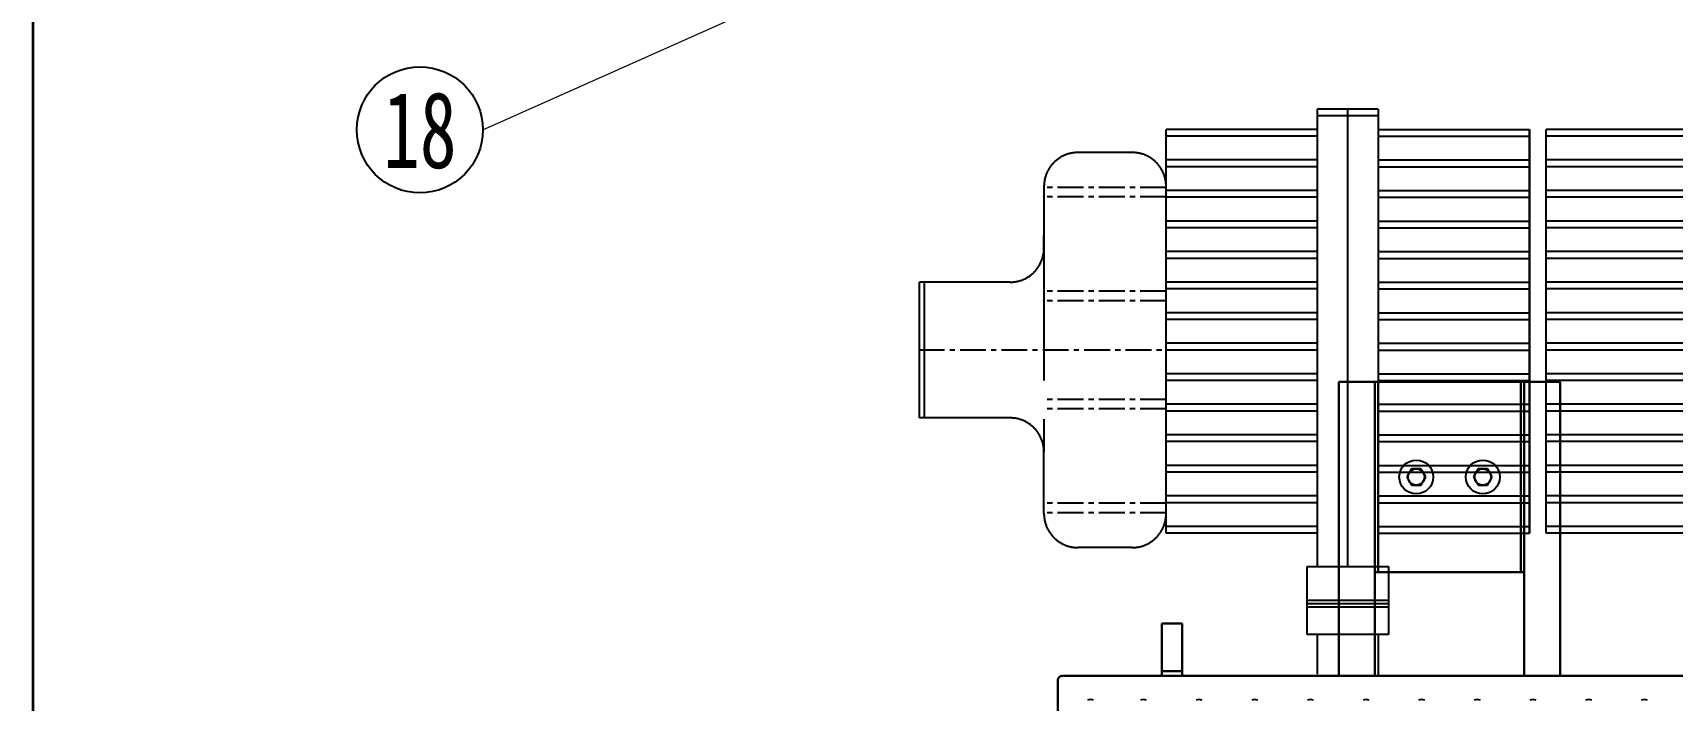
# Model space of a CAD drawing. Extents: x 54056 to 359947, y -41534 to 373650.
# Drawn here: x 77910 to 80325, y -38737 to -37754 of the extents above; entities that cross this region are included whole.
import ezdxf
from ezdxf.enums import TextEntityAlignment as Align

# ---------------------------------------------------------------- set-up
doc = ezdxf.new("R2010")
doc.units = 0
doc.header["$LTSCALE"] = 3
doc.header["$MEASUREMENT"] = 0
doc.linetypes.add('CENTER', pattern=[50.8, 31.75, -6.35, 6.35, -6.35])
doc.linetypes.add('CENTERX2', pattern=[20.32, 12.7, -2.54, 2.54, -2.54])
doc.layers.get('0').update_dxf_attribs({"linetype": 'CONTINUOUS', "lineweight": 30})
for name, color, linetype, lineweight in [('02', 1, 'CONTINUOUS', 18), ('11', 3, 'CONTINUOUS', 18), ('标注、文本', 3, 'CONTINUOUS', 25), ('粗实线', 7, 'CONTINUOUS', 35)]:
    doc.layers.add(name, color=color, linetype=linetype, lineweight=lineweight)
for name, color, linetype in [('02___PRT_ALL_AXES', 7, 'CONTINUOUS'), ('08', 1, 'CONTINUOUS'), ('1', 6, 'CENTER')]:
    doc.layers.add(name, color=color, linetype=linetype)
doc.styles.get("Standard").update_dxf_attribs({"font": 'STFANGSO.TTF', "width": 0.7})

# ---------------------------------------------------------------- blocks, each defined once
blk = doc.blocks.new('965821542')
at = {"color": 3, "ltscale": 2}
blk.add_line((176126.7, -208033.5), (175452.7, -208033.5), dxfattribs=at)
at = {"layer": '1', "color": 3, "ltscale": 8}
for p, q in [((175482.7, -207766), (176067.7, -207766)), ((176077.7, -207766), (175482.7, -207766)), ((175482.7, -207766), (176077.7, -207766)), ((175482.7, -207988.5), (175482.7, -207766)), ((175492.7, -207988.5), (175492.7, -207766)), ((175527.7, -207988.5), (175527.7, -207766)), ((175537.7, -207988.5), (175537.7, -207766)), ((175572.7, -207988.5), (175572.7, -207766)), ((175582.7, -207988.5), (175582.7, -207766)), ((175617.7, -207988.5), (175617.7, -207766)), ((175627.7, -207988.5), (175627.7, -207766)), ((175662.7, -207988.5), (175662.7, -207766)), ((175672.7, -207988.5), (175672.7, -207766)), ((175707.7, -207988.5), (175707.7, -207766)), ((175717.7, -207988.5), (175717.7, -207766)), ((175752.7, -207988.5), (175752.7, -207766)), ((175762.7, -207988.5), (175762.7, -207766)), ((175797.7, -207988.5), (175797.7, -207766)), ((175807.7, -207988.5), (175807.7, -207766)), ((175842.7, -207988.5), (175842.7, -207766)), ((175852.7, -207988.5), (175852.7, -207766)), ((175887.7, -207988.5), (175887.7, -207766)), ((175897.7, -207988.5), (175897.7, -207766)), ((175932.7, -207988.5), (175932.7, -207766)), ((175942.7, -207988.5), (175942.7, -207766)), ((175977.7, -207988.5), (175977.7, -207766)), ((175987.7, -207988.5), (175987.7, -207766)), ((176022.7, -207988.5), (176022.7, -207766)), ((176032.7, -207988.5), (176032.7, -207766)), ((176067.7, -207988.5), (176067.7, -207766)), ((176077.7, -207988.5), (176077.7, -207766)), ((176176.7, -207973.5), (176176.7, -208093.5)), ((176181.7, -207973.5), (176181.7, -208093.5)), ((176186.7, -207973.5), (176186.7, -208093.5)), ((175452.7, -207988.5), (176126.7, -207988.5)), ((176226.7, -207988.5), (176287.7, -207988.5)), ((176287.7, -207988.5), (176287.7, -208078.5)), ((175452.7, -208078.5), (176126.7, -208078.5)), ((175482.7, -208078.5), (175482.7, -208301)), ((175492.7, -208078.5), (175492.7, -208301)), ((175527.7, -208078.5), (175527.7, -208301)), ((175537.7, -208078.5), (175537.7, -208301)), ((175572.7, -208078.5), (175572.7, -208301)), ((175582.7, -208078.5), (175582.7, -208301)), ((175617.7, -208078.5), (175617.7, -208301)), ((175627.7, -208078.5), (175627.7, -208301)), ((175662.7, -208078.5), (175662.7, -208301)), ((175672.7, -208078.5), (175672.7, -208301)), ((175707.7, -208078.5), (175707.7, -208301)), ((175717.7, -208078.5), (175717.7, -208301)), ((175752.7, -208078.5), (175752.7, -208301)), ((175762.7, -208078.5), (175762.7, -208301)), ((175797.7, -208078.5), (175797.7, -208301)), ((175807.7, -208078.5), (175807.7, -208301)), ((175842.7, -208078.5), (175842.7, -208301)), ((175852.7, -208078.5), (175852.7, -208301)), ((175887.7, -208078.5), (175887.7, -208301)), ((175897.7, -208078.5), (175897.7, -208301)), ((175932.7, -208078.5), (175932.7, -208301)), ((175942.7, -208078.5), (175942.7, -208301)), ((175977.7, -208078.5), (175977.7, -208301)), ((175987.7, -208078.5), (175987.7, -208301)), ((176022.7, -208078.5), (176022.7, -208301)), ((176032.7, -208078.5), (176032.7, -208301)), ((176067.7, -208078.5), (176067.7, -208301)), ((176077.7, -208078.5), (176077.7, -208301)), ((176226.7, -208078.5), (176285, -208078.5)), ((176077.7, -208301), (175482.7, -208301))]:
    blk.add_line(p, q, dxfattribs=at)
at = {"layer": '1', "color": 3, "ltscale": 4}
for p, q in [((175452.7, -207988.5), (175452.7, -208078.5)), ((175462.7, -207988.5), (175462.7, -208078.5))]:
    blk.add_line(p, q, dxfattribs=at)
at = {"layer": '1', "color": 3, "ltscale": 8}
blk.add_lwpolyline([(176126.7, -207973.5), (176226.7, -207973.5), (176226.7, -208093.5), (176126.7, -208093.5)], close=True, dxfattribs=at)
blk = doc.blocks.new('10000风机主视图')
at = {"layer": '1', "color": 3, "ltscale": 3}
for p, q in [((-34193.9, -55180.6), (-34113.9, -55180.6)), ((-34193.9, -55180.6), (-34113.9, -55180.6)), ((-34193.9, -55180.6), (-34113.9, -55180.6)), ((-34243.9, -55230.6), (-34243.9, -55712.6)), ((-34243.9, -55230.6), (-34243.9, -55712.6)), ((-34243.9, -55230.6), (-34243.9, -55712.6)), ((-34063.9, -55230.6), (-34063.9, -55321.6)), ((-34063.9, -55230.6), (-34063.9, -55321.6)), ((-34063.9, -55230.6), (-34063.9, -55321.6)), ((-34063.9, -55712.6), (-34063.9, -55321.6)), ((-34063.9, -55712.6), (-34063.9, -55321.6)), ((-34063.9, -55712.6), (-34063.9, -55321.6)), ((-34013.9, -55371.6), (-33880.4, -55371.6)), ((-34013.9, -55371.6), (-33880.4, -55371.6)), ((-34013.9, -55371.6), (-33880.4, -55371.6)), ((-33887.9, -55371.6), (-33887.9, -55571.6)), ((-33887.9, -55371.6), (-33887.9, -55571.6)), ((-33887.9, -55371.6), (-33887.9, -55571.6)), ((-33880.4, -55371.6), (-33880.4, -55571.6)), ((-33880.4, -55371.6), (-33880.4, -55571.6)), ((-33880.4, -55371.6), (-33880.4, -55571.6)), ((-34013.9, -55571.6), (-33880.4, -55571.6)), ((-34013.9, -55571.6), (-33880.4, -55571.6)), ((-34013.9, -55571.6), (-33880.4, -55571.6)), ((-34063.9, -55621.6), (-34063.9, -55640.5)), ((-34063.9, -55621.6), (-34063.9, -55640.5)), ((-34063.9, -55621.6), (-34063.9, -55640.5)), ((-34193.9, -55762.6), (-34113.9, -55762.6)), ((-34193.9, -55762.6), (-34113.9, -55762.6)), ((-34193.9, -55762.6), (-34113.9, -55762.6))]:
    blk.add_line(p, q, dxfattribs=at)
at = {"layer": '1', "color": 3, "linetype": 'CENTERX2', "lineweight": 25}
for p, q in [((-34243.9, -55231.9), (-34063.9, -55231.9)), ((-34243.9, -55231.9), (-34063.9, -55231.9)), ((-34243.9, -55231.9), (-34063.9, -55231.9)), ((-34243.9, -55245.8), (-34063.9, -55245.8)), ((-34243.9, -55245.8), (-34063.9, -55245.8)), ((-34243.9, -55245.8), (-34063.9, -55245.8)), ((-34243.9, -55385.1), (-34063.9, -55385.1)), ((-34243.9, -55385.1), (-34063.9, -55385.1)), ((-34243.9, -55385.1), (-34063.9, -55385.1)), ((-34243.9, -55398.9), (-34063.9, -55398.9)), ((-34243.9, -55398.9), (-34063.9, -55398.9)), ((-34243.9, -55398.9), (-34063.9, -55398.9)), ((-34344.1, -55471.6), (-33878.7, -55471.6)), ((-34344.1, -55471.6), (-33878.7, -55471.6)), ((-34344.1, -55471.6), (-33878.7, -55471.6)), ((-34243.9, -55544.3), (-34063.9, -55544.3)), ((-34243.9, -55544.3), (-34063.9, -55544.3)), ((-34243.9, -55544.3), (-34063.9, -55544.3)), ((-34243.9, -55558.1), (-34063.9, -55558.1)), ((-34243.9, -55558.1), (-34063.9, -55558.1)), ((-34243.9, -55558.1), (-34063.9, -55558.1)), ((-34243.9, -55697.5), (-34063.9, -55697.5)), ((-34243.9, -55697.5), (-34063.9, -55697.5)), ((-34243.9, -55697.5), (-34063.9, -55697.5)), ((-34243.9, -55711.3), (-34063.9, -55711.3)), ((-34243.9, -55711.3), (-34063.9, -55711.3)), ((-34243.9, -55711.3), (-34063.9, -55711.3))]:
    blk.add_line(p, q, dxfattribs=at)
at = {"layer": '1', "color": 3, "ltscale": 3}
for centre, start, end in [((-34193.9, -55230.6), 90, 180), ((-34193.9, -55230.6), 90, 180), ((-34193.9, -55230.6), 90, 180), ((-34113.9, -55230.6), 0, 90), ((-34113.9, -55230.6), 0, 90), ((-34113.9, -55230.6), 0, 90), ((-34013.9, -55321.6), 180, 270), ((-34013.9, -55321.6), 180, 270), ((-34013.9, -55321.6), 180, 270), ((-34013.9, -55621.6), 90, 180), ((-34013.9, -55621.6), 90, 180), ((-34013.9, -55621.6), 90, 180), ((-34193.9, -55712.6), 180, 270), ((-34193.9, -55712.6), 180, 270), ((-34193.9, -55712.6), 180, 270), ((-34113.9, -55712.6), 270, 0), ((-34113.9, -55712.6), 270, 0), ((-34113.9, -55712.6), 270, 0)]:
    blk.add_arc(centre, 50, start, end, dxfattribs=at)

msp = doc.modelspace()

# ---------------------------------------------------------------- linework, layer by layer
at = {"color": 7, "linetype": 'Continuous'}
for p, q in [((79833.74, -38701.17), (79833.74, -38268.17)), ((79833.74, -38268.17), (80159.74, -38268.17)), ((79886.74, -38701.17), (79886.74, -38268.17)), ((79891.74, -38548.17), (79891.74, -38268.17)), ((80101.74, -38268.17), (80101.74, -38548.17)), ((80106.74, -38268.17), (80106.74, -38701.17)), ((80159.74, -38268.17), (80159.74, -38701.17)), ((79886.74, -38548.17), (79899.818, -38548.17)), ((79899.818, -38548.17), (80106.74, -38548.17)), ((79572.74, -38624.17), (79602.74, -38624.17)), ((79572.74, -38701.17), (79572.74, -38624.17)), ((79602.74, -38624.17), (79602.74, -38701.17)), ((79419.74, -39729.17), (79419.74, -38707.17)), ((81387.74, -38701.17), (79425.74, -38701.17)), ((79572.74, -38694.17), (79602.74, -38694.17))]:
    msp.add_line(p, q, dxfattribs=at)
for centre, radius, start, end in [((79947.74, -38408.17), 12.2, 80.112572, 99.819214), ((80045.74, -38408.17), 12.2, 80.112572, 99.819214), ((79947.74, -38408.17), 12.2, 200.309021, 219.998275), ((79947.74, -38408.17), 12.2, 139.910755, 159.658268), ((79947.74, -38408.17), 12.2, 260.263773, 280.025048), ((79947.74, -38408.17), 12.2, 319.747452, 339.63717), ((79947.74, -38408.17), 12.2, 20.354915, 40.150174), ((80045.74, -38408.17), 12.2, 200.309021, 219.998275), ((80045.74, -38408.17), 12.2, 139.910755, 159.658268), ((80045.74, -38408.17), 12.2, 260.263773, 280.025048), ((80045.74, -38408.17), 12.2, 319.747452, 339.63717), ((80045.74, -38408.17), 12.2, 20.354915, 40.150174), ((79425.74, -38707.17), 6, 90, 180)]:
    msp.add_arc(centre, radius, start, end, dxfattribs=at)
at = {"layer": '02'}
msp.add_line((78572.682, -37896.752), (80283.163, -37133.692), dxfattribs=at)
at = {"layer": '02___PRT_ALL_AXES', "color": 7, "linetype": 'Continuous'}
for p, q in [((79940.812, -38396.17), (79933.884, -38408.17)), ((79954.668, -38396.17), (79940.812, -38396.17)), ((79961.596, -38408.17), (79954.668, -38396.17)), ((80038.812, -38396.17), (80031.884, -38408.17)), ((80052.668, -38396.17), (80038.812, -38396.17)), ((80059.596, -38408.17), (80052.668, -38396.17)), ((79933.884, -38408.17), (79940.812, -38420.17)), ((79940.812, -38420.17), (79954.668, -38420.17)), ((79954.668, -38420.17), (79961.596, -38408.17)), ((80031.884, -38408.17), (80038.812, -38420.17)), ((80038.812, -38420.17), (80052.668, -38420.17)), ((80052.668, -38420.17), (80059.596, -38408.17))]:
    msp.add_line(p, q, dxfattribs=at)
for centre, radius in [((79947.74, -38408.17), 25), ((79947.74, -38408.17), 12), ((80045.74, -38408.17), 25), ((80045.74, -38408.17), 12)]:
    msp.add_circle(centre, radius, dxfattribs=at)
for centre in [(79467.74, -38748.17), (79545.74, -38748.17), (79627.74, -38748.17), (79709.74, -38748.17), (79791.74, -38748.17), (79873.74, -38748.17), (79955.74, -38748.17), (80037.74, -38748.17), (80119.74, -38748.17), (80201.74, -38748.17), (80283.74, -38748.17)]:
    msp.add_arc(centre, 12, 67.934617, 112.065383, dxfattribs=at)
at = {"layer": '08', "color": 1}
msp.add_circle((78479.872, -37896.752), 92.811, dxfattribs=at)
at = {"layer": '粗实线'}
msp.add_line((77909.655, -34560.971), (77909.655, -41414.363), dxfattribs=at)

# ---------------------------------------------------------------- block references
at = {"color": 4, "linetype": 'Continuous', "rotation": 180}
msp.add_blockref('10000风机主视图', (45335.359, -93692.761), dxfattribs=at)
at = {"layer": '标注、文本', "rotation": 270}
for p in [(287880.274, 137586.56), (288440.274, 137586.56)]:
    msp.add_blockref('965821542', p, dxfattribs=at)

# ---------------------------------------------------------------- texts
at = {"layer": '11', "width": 0.707}
msp.add_text('18', height=112.5, dxfattribs=at).set_placement((78479.872, -37896.752), align=Align.MIDDLE_CENTER)

doc.saveas('drawing.dxf')
